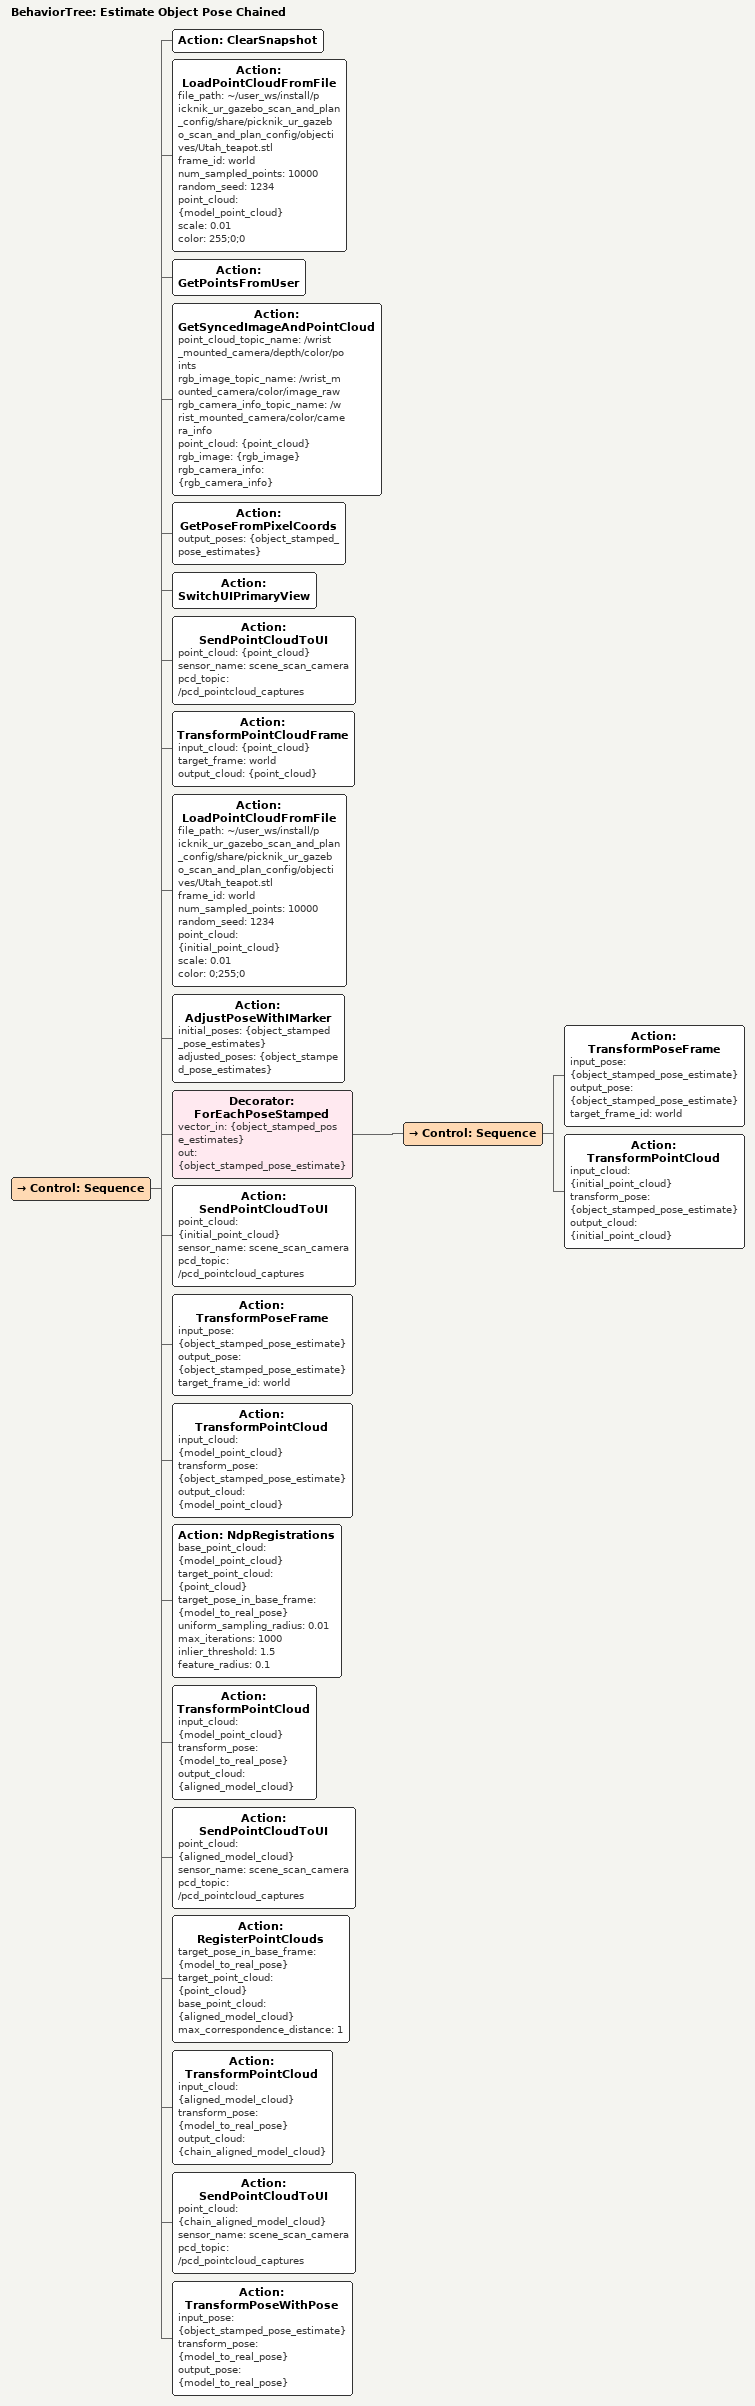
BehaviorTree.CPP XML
<?xml version='1.0' encoding='UTF-8'?>
<root BTCPP_format="4" main_tree_to_execute="Estimate Object Pose Chained">
  <BehaviorTree ID="Estimate Object Pose Chained" _description="Estimate an object pose from a reference mesh file using ICP on live point cloud data." _hardcoded="false">
    <Control ID="Sequence">
      <Action ID="ClearSnapshot"/>
      <Action ID="LoadPointCloudFromFile" file_path="~/user_ws/install/picknik_ur_gazebo_scan_and_plan_config/share/picknik_ur_gazebo_scan_and_plan_config/objectives/Utah_teapot.stl" frame_id="world" num_sampled_points="10000" random_seed="1234" point_cloud="{model_point_cloud}" scale="0.01" color="255;0;0"/>
      <Action ID="GetPointsFromUser"/>
      <Action ID="GetSyncedImageAndPointCloud" point_cloud_topic_name="/wrist_mounted_camera/depth/color/points" rgb_image_topic_name="/wrist_mounted_camera/color/image_raw" rgb_camera_info_topic_name="/wrist_mounted_camera/color/camera_info" point_cloud="{point_cloud}" rgb_image="{rgb_image}" rgb_camera_info="{rgb_camera_info}"/>
      <Action ID="GetPoseFromPixelCoords" output_poses="{object_stamped_pose_estimates}"/>
      <Action ID="SwitchUIPrimaryView"/>
      <Action ID="SendPointCloudToUI" point_cloud="{point_cloud}" sensor_name="scene_scan_camera" pcd_topic="/pcd_pointcloud_captures"/>
      <Action ID="TransformPointCloudFrame" input_cloud="{point_cloud}" target_frame="world" output_cloud="{point_cloud}"/>
      <Action ID="LoadPointCloudFromFile" file_path="~/user_ws/install/picknik_ur_gazebo_scan_and_plan_config/share/picknik_ur_gazebo_scan_and_plan_config/objectives/Utah_teapot.stl" frame_id="world" num_sampled_points="10000" random_seed="1234" point_cloud="{initial_point_cloud}" scale="0.01" color="0;255;0"/>
      <Action ID="AdjustPoseWithIMarker" initial_poses="{object_stamped_pose_estimates}" adjusted_poses="{object_stamped_pose_estimates}"/>
      <Decorator ID="ForEachPoseStamped" vector_in="{object_stamped_pose_estimates}" out="{object_stamped_pose_estimate}">
        <Control ID="Sequence">
          <Action ID="TransformPoseFrame" input_pose="{object_stamped_pose_estimate}" output_pose="{object_stamped_pose_estimate}" target_frame_id="world"/>
          <Action ID="TransformPointCloud" input_cloud="{initial_point_cloud}" transform_pose="{object_stamped_pose_estimate}" output_cloud="{initial_point_cloud}"/>
        </Control>
      </Decorator>
      <Action ID="SendPointCloudToUI" point_cloud="{initial_point_cloud}" sensor_name="scene_scan_camera" pcd_topic="/pcd_pointcloud_captures"/>
      <Action ID="TransformPoseFrame" input_pose="{object_stamped_pose_estimate}" output_pose="{object_stamped_pose_estimate}" target_frame_id="world"/>
      <Action ID="TransformPointCloud" input_cloud="{model_point_cloud}" transform_pose="{object_stamped_pose_estimate}" output_cloud="{model_point_cloud}"/>
      <Action ID="NdpRegistrations" base_point_cloud="{model_point_cloud}" target_point_cloud="{point_cloud}" target_pose_in_base_frame="{model_to_real_pose}" uniform_sampling_radius="0.01" max_iterations="1000" inlier_threshold="1.5" feature_radius="0.1"/>
      <Action ID="TransformPointCloud" input_cloud="{model_point_cloud}" transform_pose="{model_to_real_pose}" output_cloud="{aligned_model_cloud}"/>
      <Action ID="SendPointCloudToUI" point_cloud="{aligned_model_cloud}" sensor_name="scene_scan_camera" pcd_topic="/pcd_pointcloud_captures"/>
      <Action ID="RegisterPointClouds" target_pose_in_base_frame="{model_to_real_pose}" target_point_cloud="{point_cloud}" base_point_cloud="{aligned_model_cloud}" max_correspondence_distance="1"/>
      <Action ID="TransformPointCloud" input_cloud="{aligned_model_cloud}" transform_pose="{model_to_real_pose}" output_cloud="{chain_aligned_model_cloud}"/>
      <Action ID="SendPointCloudToUI" point_cloud="{chain_aligned_model_cloud}" sensor_name="scene_scan_camera" pcd_topic="/pcd_pointcloud_captures"/>
      <Action ID="TransformPoseWithPose" input_pose="{object_stamped_pose_estimate}" transform_pose="{model_to_real_pose}" output_pose="{model_to_real_pose}"/>
    </Control>
  </BehaviorTree>
</root>
